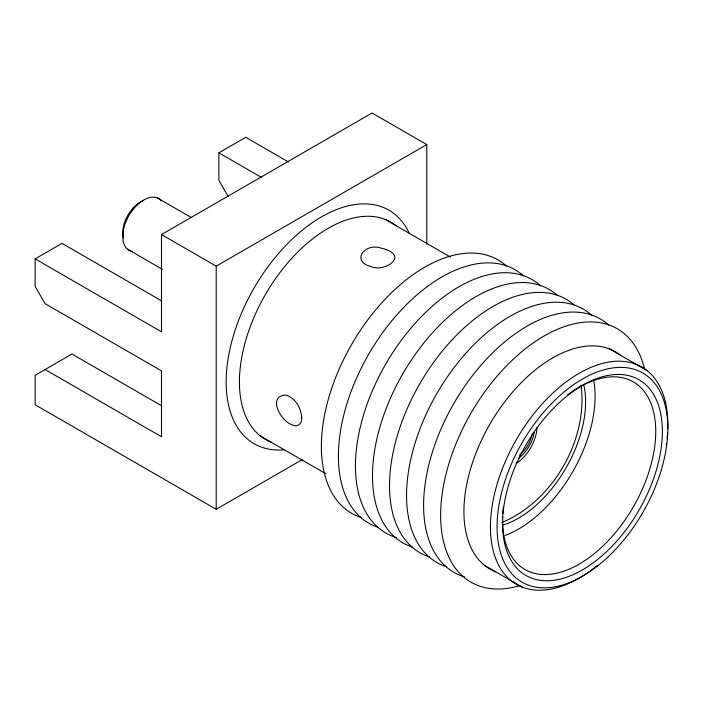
<?xml version="1.0" encoding="UTF-8"?>
<svg xmlns="http://www.w3.org/2000/svg" width="703" height="703" viewBox="0 0 703 703"><rect width="100%" height="100%" fill="white"/><g stroke="black" fill="none" stroke-linecap="round" stroke-linejoin="round"><path stroke-width="1.05" d="M536.969 427.398L536.705 431.001A30.589 17.663 -60 0 1 531.995 445.403A30.493 17.601 -60 0 1 516.23 463.382M534.306 431.58C532.83 441.95 527.048 451.563 518.946 458.119M532.224 433.865C530.51 442.09 525.958 449.753 519.482 455.105M45.097 369.541L161.488 436.739L161.488 370.876L45.097 303.678L35.15 286.446L35.15 258.88L62.013 243.37L161.752 300.954M228.282 196.708L218.861 180.381L218.861 152.815L245.716 137.305L288.467 161.989M35.15 258.88L161.488 331.825L161.488 234.565L372.063 112.99L426.774 144.581L426.774 244.249M161.488 234.565L216.208 266.156L426.774 144.581M161.857 405.93L71.961 354.031L35.15 375.279L35.15 404.77L216.208 509.297L302.518 459.463M501.784 522.575C552.69 501.52 588.376 439.735 581.03 385.13M385.622 249.38C407.854 257.034 384.207 272.07 371.597 266.789C350.12 261.367 364.883 242.5 380.947 248.08A18.375 9.526 5.2 0 1 385.578 249.416M385.139 219.389L450.57 257.157M609.633 348.996L647.094 370.622M218.861 152.815L261.604 177.499M157.287 197.886L191.348 217.543M127.621 249.266L162.384 269.337M260.172 435.834L325.603 473.611M484.666 565.449L522.127 587.075M216.208 266.156L216.208 509.297M596.944 565.766A125.45 72.427 -60 0 1 491.089 538.893A125.45 72.427 -60 0 1 575.599 375.402A125.45 72.427 -60 0 1 667.78 428.725M667.551 433.057A125.45 72.427 -60 0 1 667.059 438.575M666.506 443.048A125.45 72.427 -60 0 1 666.207 445.061M519.904 585.581A146.312 84.474 -60 0 1 440.957 505.615A146.312 84.474 -60 0 1 535.967 341.06A146.312 84.474 -60 0 1 644.686 369.444M464.578 576.917A146.312 84.474 -60 0 1 453.444 404.172A146.312 84.474 -60 0 1 608.736 325.137M579.149 387.248A108.332 62.541 -60 0 1 655.741 432.503A108.332 62.541 -60 0 1 577.365 565.15A108.332 62.541 -60 0 1 502.592 516.81M502.733 513.647A108.332 62.541 -60 0 1 503.295 507.171M567.593 394.919A108.332 62.541 -60 0 1 578.261 387.766M495.597 571.759A125.45 72.427 -60 0 1 489.894 424.164A125.45 72.427 -60 0 1 620.573 355.314M593.517 379.646A108.332 62.541 -60 0 1 505.158 535.449M583.718 384.708A94.967 54.825 -60 0 1 502.636 525.15M446.519 566.767A146.312 84.474 -60 0 1 436.862 393.548A146.312 84.474 -60 0 1 591.698 315.304M429.48 556.925A146.312 84.474 -60 0 1 419.823 383.715A146.312 84.474 -60 0 1 574.667 305.471M284.469 449.762A134.827 77.84 -60 0 1 254.082 288.019A134.827 77.84 -60 0 1 409.339 233.466M271.103 442.152A125.45 72.427 -60 0 1 265.4 294.557A125.45 72.427 -60 0 1 396.07 225.698M412.441 547.092A146.312 84.474 -60 0 1 402.784 373.873A146.312 84.474 -60 0 1 557.62 295.629M361.324 517.575A146.312 84.474 -60 0 1 351.667 344.365A146.312 84.474 -60 0 1 506.503 266.121M378.363 527.417A146.312 84.474 -60 0 1 368.706 354.198A146.312 84.474 -60 0 1 523.542 275.954M396.43 537.567A146.312 84.474 -60 0 1 385.288 364.831A146.312 84.474 -60 0 1 540.581 285.796M161.339 200.812A29.763 17.18 -60 0 0 139.51 202.965A29.763 17.18 -60 0 0 123.034 232.052L123.016 240.514A29.763 17.18 -60 0 0 132.182 251.287M123.438 238.097A25.088 14.482 -60 0 1 122.963 236.05L122.963 228.941A25.088 14.482 -60 0 1 143.517 200.46M301.719 417.934C302.237 422.046 299.039 426.879 294.469 425.561A19.095 9.517 54 0 1 291.095 424.392C281.086 420.833 267.298 396.606 285.198 395.068A19.13 12.373 66.9 0 1 288.757 396.114C296.657 400.227 301.35 409.216 301.719 417.934M597.286 566.152A120.758 69.72 -60 0 0 647.876 376.465A120.758 69.72 -60 0 0 502.223 490.211A120.758 69.72 -60 0 0 597.286 566.152M596.337 560.476A113.016 65.256 -60 0 0 643.684 382.95A113.016 65.256 -60 0 0 507.364 489.402A113.016 65.256 -60 0 0 596.337 560.476"/></g></svg>
